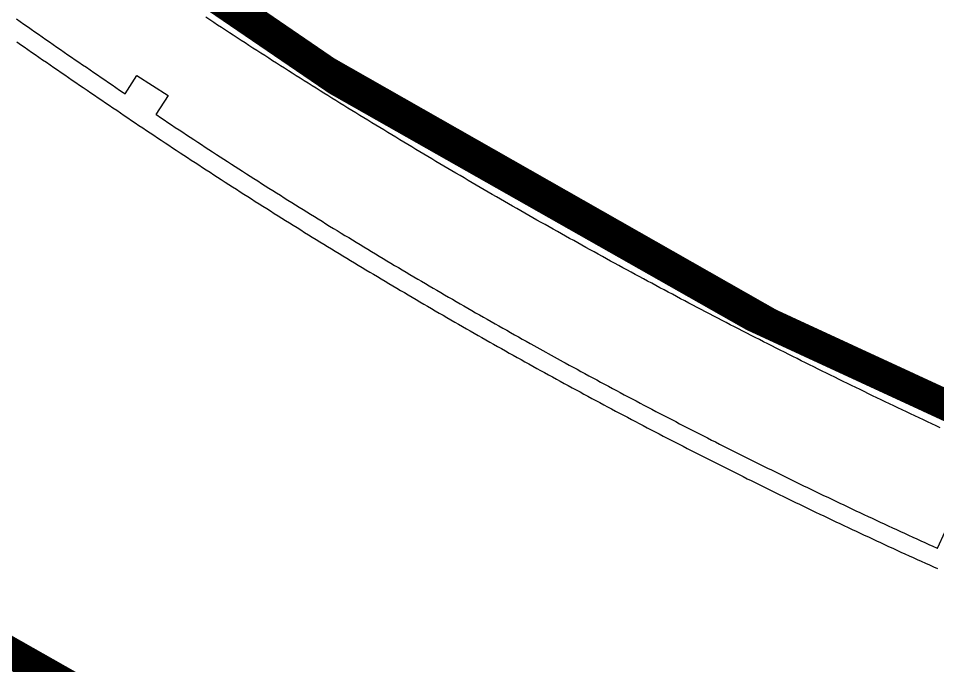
# Model space of a CAD drawing. Header units: millimetres. Extents: x 50357 to 985146, y 723188 to 1803594.
# Drawn here: x 832187.59 to 832202.48, y 818167.08 to 818177.57 of the extents above; entities that cross this region are included whole.
import ezdxf

# ---------------------------------------------------------------- set-up
doc = ezdxf.new("R2010")
doc.units = ezdxf.units.MM
doc.header["$LTSCALE"] = 3
doc.header["$MEASUREMENT"] = 0
for name, pattern in [('DIVIDE', [1.25, 0.5, -0.25, 0, -0.25, 0, -0.25]), ('PHANTOM2', [1.25, 0.625, -0.125, 0.125, -0.125, 0.125, -0.125]), ('x-boundary$0$DGN Style 4', [76.563414, 38.257796, -19.128898, 0.047822, -19.128898])]:
    doc.linetypes.add(name, pattern=pattern)
for name, color, linetype in [('00-TITLEBOX', 7, 'Continuous'), ('LWK-STEPS', 8, 'Continuous'), ('UAJ-00XREF', 7, 'Continuous')]:
    doc.layers.add(name, color=color, linetype=linetype)
doc.layers.add('LWK-GA_PLANTERWALL', color=8, linetype='Continuous', lineweight=30)
doc.layers.add('x-boundary$0$AR-SIMS_BL_', color=7, linetype='x-boundary$0$DGN Style 4', true_color=0xff0505)

# ---------------------------------------------------------------- blocks, each defined once
blk = doc.blocks.new('3A35X-MAGP-P-LD-00-0')
at = {"layer": 'LWK-GA_PLANTERWALL', "elevation": 0}
for points in [[(834499963, 818177171), (834500000, 818177145), (834500023, 818177130), (834500083, 818177088), (834500142, 818177047), (834500202, 818177006), (834500262, 818176964), (834500321, 818176923), (834500381, 818176882), (834500441, 818176841), (834500501, 818176799), (834500561, 818176758), (834500620, 818176717), (834500680, 818176676), (834500740, 818176635), (834500800, 818176594), (834500860, 818176553), (834500920, 818176512), (834500980, 818176471), (834501040, 818176430), (834501100, 818176389), (834501160, 818176348), (834501220, 818176307), (834501280, 818176266), (834501340, 818176226), (834501400, 818176185), (834501460, 818176144), (834501520, 818176104), (834501581, 818176063), (834501641, 818176022), (834501701, 818175981), (834501761, 818175941), (834501821, 818175900), (834501881, 818175860), (834501942, 818175819), (834502002, 818175779), (834502062, 818175738), (834502122, 818175698), (834502183, 818175658), (834502244, 818175617), (834502304, 818175577), (834502365, 818175537), (834502425, 818175497), (834502486, 818175457), (834502546, 818175417), (834502607, 818175377), (834502667, 818175337), (834502728, 818175297), (834502789, 818175258), (834502850, 818175218), (834502910, 818175178), (834502972, 818175138), (834503032, 818175099), (834503093, 818175059), (834503154, 818175020), (834503215, 818174980), (834503276, 818174941), (834503337, 818174902), (834503398, 818174862), (834503459, 818174823), (834503520, 818174784), (834503581, 818174745), (834503643, 818174706), (834503704, 818174667), (834503765, 818174628), (834503826, 818174589), (834503888, 818174550), (834503949, 818174511), (834504011, 818174472), (834504072, 818174434), (834504134, 818174395), (834504195, 818174356), (834504256, 818174318), (834504318, 818174279), (834504380, 818174241), (834504441, 818174202), (834504503, 818174164), (834504565, 818174126), (834504626, 818174087), (834504688, 818174049), (834504750, 818174011), (834504811, 818173973), (834504873, 818173935), (834504935, 818173897), (834504997, 818173859), (834505059, 818173821), (834505121, 818173783), (834505183, 818173745), (834505245, 818173708), (834505307, 818173670), (834505369, 818173632), (834505431, 818173595), (834505494, 818173557), (834505556, 818173520), (834505618, 818173482), (834505680, 818173445), (834505742, 818173408), (834505805, 818173370), (834505867, 818173333), (834505930, 818173296), (834505992, 818173259), (834506054, 818173222), (834506117, 818173185), (834506179, 818173147), (834506242, 818173111), (834506304, 818173074), (834506367, 818173037), (834506430, 818173000), (834506492, 818172963), (834506555, 818172927), (834506618, 818172890), (834506680, 818172854), (834506743, 818172817), (834506806, 818172781), (834506869, 818172744), (834506932, 818172708), (834506995, 818172672), (834507057, 818172636), (834507120, 818172599), (834507183, 818172563), (834507247, 818172527), (834507310, 818172491), (834507373, 818172455), (834507436, 818172419), (834507499, 818172383), (834507562, 818172347), (834507625, 818172312), (834507688, 818172276), (834507752, 818172240), (834507815, 818172205), (834507878, 818172169), (834507941, 818172134), (834508005, 818172098), (834508068, 818172063), (834508132, 818172027), (834508195, 818171992), (834508259, 818171957), (834508322, 818171922), (834508386, 818171886), (834508449, 818171851), (834508513, 818171816), (834508577, 818171781), (834508640, 818171746), (834508704, 818171712), (834508768, 818171677), (834508831, 818171642), (834508895, 818171607), (834508959, 818171573), (834509023, 818171538), (834509087, 818171504), (834509151, 818171469), (834509214, 818171435), (834509278, 818171400), (834509342, 818171366), (834509406, 818171332), (834509471, 818171297), (834509534, 818171263), (834509598, 818171229), (834509663, 818171195), (834509727, 818171161), (834509791, 818171127), (834509855, 818171093), (834509919, 818171059), (834509984, 818171025), (834510048, 818170992), (834510112, 818170958), (834510177, 818170924), (834510241, 818170891), (834510305, 818170857), (834510370, 818170824), (834510434, 818170790), (834510499, 818170757), (834510563, 818170724), (834510628, 818170690), (834510692, 818170657), (834510757, 818170624), (834510822, 818170591), (834510886, 818170558), (834510951, 818170525), (834511016, 818170492), (834511080, 818170459), (834511145, 818170426), (834511210, 818170393), (834511275, 818170361), (834511340, 818170328), (834511405, 818170295), (834511469, 818170263), (834511534, 818170230), (834511599, 818170198), (834511664, 818170165), (834511729, 818170133), (834511794, 818170100), (834511859, 818170068), (834511925, 818170036), (834511990, 818170004), (834512055, 818169972), (834512120, 818169940), (834512185, 818169908), (834512250, 818169876), (834512316, 818169844), (834512381, 818169812), (834512446, 818169780), (834512512, 818169749), (834512577, 818169717), (834512642, 818169686), (834512708, 818169654), (834512773, 818169623), (834512839, 818169591), (834512904, 818169560), (834512970, 818169528), (834513035, 818169497), (834513101, 818169466), (834513166, 818169435), (834513232, 818169404), (834513297, 818169373), (834513363, 818169342), (834513429, 818169311), (834513495, 818169280), (834513560, 818169249), (834513626, 818169218), (834513692, 818169188), (834513758, 818169157), (834513823, 818169126), (834513889, 818169096), (834513955, 818169065), (834514021, 818169035), (834514087, 818169004), (834514153, 818168974), (834514219, 818168944), (834514285, 818168913), (834514351, 818168883), (834514417, 818168853), (834514483, 818168823), (834514549, 818168793), (834514616, 818168763), (834514682, 818168733), (834514748, 818168704), (834514814, 818168674), (834514881, 818168644)], [(834508289, 818172284), (834508814, 818171993)], [(834508814, 818171994), (834508814, 818171994), (834508848, 818171975), (834508912, 818171940), (834508975, 818171905), (834509039, 818171871), (834509102, 818171836), (834509166, 818171802), (834509229, 818171767), (834509293, 818171733), (834509357, 818171699), (834509420, 818171664), (834509484, 818171630), (834509548, 818171596), (834509612, 818171562), (834509676, 818171528), (834509739, 818171494), (834509803, 818171460), (834509867, 818171426), (834509931, 818171392), (834509995, 818171358), (834510059, 818171325), (834510123, 818171291), (834510187, 818171257), (834510251, 818171224), (834510316, 818171190), (834510380, 818171157), (834510444, 818171123), (834510508, 818171090), (834510572, 818171057), (834510637, 818171023), (834510701, 818170990), (834510765, 818170957), (834510830, 818170924), (834510894, 818170891), (834510958, 818170858), (834511023, 818170825), (834511087, 818170792), (834511152, 818170759), (834511216, 818170726), (834511281, 818170694), (834511345, 818170661), (834511410, 818170628), (834511475, 818170596), (834511539, 818170563), (834511604, 818170531), (834511669, 818170498), (834511733, 818170466), (834511798, 818170434), (834511863, 818170401), (834511928, 818170369), (834511993, 818170337), (834512057, 818170305), (834512122, 818170273), (834512187, 818170241), (834512252, 818170209), (834512317, 818170177), (834512382, 818170145), (834512447, 818170114), (834512512, 818170082), (834512577, 818170050), (834512642, 818170019), (834512707, 818169987), (834512773, 818169956), (834512838, 818169924), (834512903, 818169893), (834512968, 818169862), (834513034, 818169830), (834513099, 818169799), (834513164, 818169768), (834513230, 818169737), (834513295, 818169706), (834513360, 818169675), (834513426, 818169644), (834513491, 818169613), (834513557, 818169582), (834513622, 818169551), (834513687, 818169521), (834513753, 818169490), (834513819, 818169459), (834513884, 818169429), (834513950, 818169398), (834514016, 818169368), (834514081, 818169337), (834514147, 818169307), (834514213, 818169277), (834514278, 818169247), (834514344, 818169216), (834514410, 818169186), (834514476, 818169156), (834514542, 818169126), (834514608, 818169096), (834514673, 818169066), (834514739, 818169037), (834514805, 818169007), (834514871, 818168977), (834514880, 818168973)], [(834514880, 818168973), (834515001, 818169245), (834515549, 818169000), (834515428, 818168729)]]:
    blk.add_lwpolyline(points, dxfattribs=at)
at = {"layer": 'LWK-GA_PLANTERWALL'}
for points in [[(834501719, 818176331), (834501906, 818176625), (834502412, 818176302), (834502217, 818175996)], [(834502217, 818175996), (834502229, 818175988), (834502289, 818175948), (834502349, 818175907), (834502410, 818175867), (834502470, 818175827), (834502530, 818175787), (834502591, 818175747), (834502651, 818175707), (834502711, 818175667), (834502772, 818175628), (834502832, 818175588), (834502893, 818175548), (834502953, 818175509), (834503014, 818175469), (834503074, 818175429), (834503135, 818175390), (834503196, 818175350), (834503256, 818175311), (834503317, 818175271), (834503378, 818175232), (834503439, 818175193), (834503500, 818175154), (834503560, 818175115), (834503621, 818175076), (834503682, 818175037), (834503743, 818174998), (834503804, 818174959), (834503865, 818174920), (834503926, 818174881), (834503987, 818174842), (834504048, 818174803), (834504109, 818174765), (834504171, 818174726), (834504232, 818174688), (834504293, 818174649), (834504354, 818174610), (834504416, 818174572), (834504477, 818174533), (834504538, 818174495), (834504600, 818174457), (834504661, 818174419), (834504723, 818174380), (834504784, 818174342), (834504846, 818174304), (834504907, 818174266), (834504969, 818174228), (834505031, 818174190), (834505092, 818174152), (834505154, 818174115), (834505216, 818174077), (834505277, 818174039), (834505339, 818174002), (834505401, 818173964), (834505463, 818173926), (834505525, 818173889), (834505587, 818173851), (834505648, 818173814), (834505711, 818173777), (834505773, 818173739), (834505835, 818173702), (834505897, 818173665), (834505959, 818173628), (834506021, 818173591), (834506083, 818173553), (834506145, 818173516), (834506207, 818173480), (834506270, 818173443), (834506332, 818173406), (834506394, 818173369), (834506457, 818173332), (834506519, 818173296), (834506581, 818173259), (834506644, 818173222), (834506706, 818173186), (834506769, 818173149), (834506831, 818173113), (834506894, 818173077), (834506956, 818173040), (834507019, 818173004), (834507082, 818172968), (834507144, 818172932), (834507207, 818172896), (834507270, 818172859), (834507333, 818172823), (834507396, 818172787), (834507458, 818172751), (834507521, 818172716), (834507584, 818172680), (834507647, 818172644), (834507710, 818172608), (834507773, 818172573), (834507836, 818172537), (834507899, 818172502), (834507962, 818172466), (834508025, 818172431), (834508088, 818172395), (834508151, 818172360), (834508214, 818172325), (834508278, 818172289), (834508289, 818172284)]]:
    blk.add_lwpolyline(points, dxfattribs=at)
for points in [[(834514922, 818170926, 0), (834514854, 818170958, 0), (834514785, 818170990, 0), (834514717, 818171022, 0), (834514648, 818171054, 0), (834514579, 818171086, 0), (834514511, 818171119, 0), (834514442, 818171151, 0), (834514374, 818171184, 0), (834514305, 818171216, 0), (834514237, 818171249, 0), (834514168, 818171281, 0), (834514100, 818171314, 0), (834514032, 818171346, 0), (834513963, 818171379, 0), (834513895, 818171412, 0), (834513827, 818171445, 0), (834513759, 818171477, 0), (834513690, 818171511, 0), (834513622, 818171543, 0), (834513554, 818171577, 0), (834513486, 818171610, 0), (834513418, 818171643, 0), (834513350, 818171676, 0), (834513282, 818171709, 0), (834513213, 818171743, 0), (834513145, 818171776, 0), (834513077, 818171810, 0), (834513009, 818171843, 0), (834512942, 818171877, 0), (834512874, 818171910, 0), (834512806, 818171944, 0), (834512738, 818171978, 0), (834512670, 818172011, 0), (834512602, 818172045, 0), (834512534, 818172079, 0), (834512467, 818172113, 0), (834512399, 818172147, 0), (834512331, 818172181, 0), (834512264, 818172215, 0), (834512196, 818172250, 0), (834512129, 818172284, 0), (834512061, 818172318, 0), (834511993, 818172352, 0), (834511926, 818172387, 0), (834511858, 818172421, 0), (834511791, 818172456, 0), (834511723, 818172490, 0), (834511656, 818172525, 0), (834511589, 818172560, 0), (834511521, 818172594, 0), (834511454, 818172629, 0), (834511387, 818172664, 0), (834511319, 818172699, 0), (834511252, 818172734, 0), (834511185, 818172769, 0), (834511118, 818172804, 0), (834511051, 818172839, 0), (834510984, 818172874, 0), (834510916, 818172909, 0), (834510849, 818172945, 0), (834510782, 818172980, 0), (834510715, 818173015, 0), (834510649, 818173051, 0), (834510582, 818173086, 0), (834510515, 818173122, 0), (834510448, 818173157, 0), (834510381, 818173193, 0), (834510314, 818173229, 0), (834510247, 818173265, 0), (834510180, 818173300, 0), (834510114, 818173336, 0), (834510047, 818173372, 0), (834509980, 818173408, 0), (834509914, 818173444, 0), (834509847, 818173480, 0), (834509780, 818173516, 0), (834509714, 818173553, 0), (834509647, 818173589, 0), (834509581, 818173625, 0), (834509514, 818173662, 0), (834509448, 818173698, 0), (834509382, 818173735, 0), (834509315, 818173771, 0), (834509249, 818173808, 0), (834509183, 818173844, 0), (834509116, 818173881, 0), (834509050, 818173918, 0), (834508984, 818173955, 0), (834508917, 818173992, 0), (834508851, 818174028, 0), (834508785, 818174065, 0), (834508719, 818174103, 0), (834508653, 818174139, 0), (834508587, 818174177, 0), (834508521, 818174214, 0), (834508455, 818174251, 0), (834508389, 818174288, 0), (834508323, 818174326, 0), (834508257, 818174363, 0), (834508191, 818174401, 0), (834508126, 818174438, 0), (834508060, 818174476, 0), (834507994, 818174513, 0), (834507928, 818174551, 0), (834507862, 818174589, 0), (834507797, 818174626, 0), (834507731, 818174664, 0), (834507665, 818174702, 0), (834507600, 818174740, 0), (834507534, 818174778, 0), (834507469, 818174816, 0), (834507403, 818174854, 0), (834507338, 818174892, 0), (834507272, 818174931, 0), (834507207, 818174969, 0), (834507142, 818175007, 0), (834507076, 818175046, 0), (834507011, 818175084, 0), (834506946, 818175123, 0), (834506880, 818175161, 0), (834506815, 818175200, 0), (834506750, 818175238, 0), (834506685, 818175277, 0), (834506620, 818175316, 0), (834506555, 818175355, 0), (834506490, 818175394, 0), (834506425, 818175432, 0), (834506360, 818175471, 0), (834506295, 818175510, 0), (834506230, 818175549, 0), (834506165, 818175589, 0), (834506100, 818175628, 0), (834506035, 818175667, 0), (834505970, 818175706, 0), (834505906, 818175746, 0), (834505841, 818175785, 0), (834505776, 818175824, 0), (834505712, 818175864, 0), (834505647, 818175903, 0), (834505582, 818175943, 0), (834505518, 818175983, 0), (834505453, 818176022, 0), (834505389, 818176062, 0), (834505324, 818176102, 0), (834505260, 818176142, 0), (834505195, 818176182, 0), (834505131, 818176222, 0), (834505067, 818176262, 0), (834505002, 818176302, 0), (834504938, 818176342, 0), (834504874, 818176382, 0), (834504809, 818176422, 0), (834504745, 818176463, 0), (834504681, 818176503, 0), (834504617, 818176543, 0), (834504553, 818176584, 0), (834504489, 818176624, 0), (834504425, 818176665, 0), (834504361, 818176705, 0), (834504297, 818176746, 0), (834504233, 818176787, 0), (834504169, 818176828, 0), (834504106, 818176868, 0), (834504042, 818176909, 0), (834503978, 818176950, 0), (834503914, 818176991, 0), (834503851, 818177032, 0), (834503787, 818177073, 0), (834503723, 818177114, 0), (834503660, 818177155, 0), (834503596, 818177197, 0), (834503532, 818177238, 0), (834503469, 818177279, 0), (834503406, 818177321, 0), (834503342, 818177362, 0), (834503279, 818177404, 0), (834503215, 818177445, 0), (834503152, 818177487, 0), (834503089, 818177528, 0), (834503025, 818177570, 0)], [(834499956, 818177542, 0), (834500015, 818177500, 0), (834500075, 818177459, 0), (834500134, 818177418, 0), (834500171, 818177392, 0), (834500194, 818177376, 0), (834500253, 818177335, 0), (834500313, 818177294, 0), (834500373, 818177252, 0), (834500432, 818177211, 0), (834500492, 818177170, 0), (834500551, 818177129, 0), (834500611, 818177088, 0), (834500671, 818177046, 0), (834500731, 818177005, 0), (834500790, 818176964, 0), (834500850, 818176923, 0), (834500910, 818176882, 0), (834500970, 818176841, 0), (834501029, 818176800, 0), (834501089, 818176760, 0), (834501149, 818176719, 0), (834501209, 818176678, 0), (834501269, 818176637, 0), (834501329, 818176596, 0), (834501389, 818176555, 0), (834501449, 818176514, 0), (834501508, 818176474, 0), (834501568, 818176433, 0), (834501628, 818176392, 0), (834501688, 818176352, 0), (834501718, 818176332, 0)]]:
    blk.add_polyline3d(points, dxfattribs=at)
at = {"layer": 'LWK-STEPS', "ltscale": 0.5, "elevation": 0}
blk.add_lwpolyline([(834514912, 818171262), (834514844, 818171294), (834514775, 818171326), (834514707, 818171358), (834514639, 818171390), (834514570, 818171422), (834514502, 818171455), (834514434, 818171487), (834514366, 818171519), (834514298, 818171552), (834514229, 818171584), (834514161, 818171617), (834514093, 818171649), (834514025, 818171682), (834513957, 818171715), (834513889, 818171748), (834513821, 818171781), (834513753, 818171813), (834513685, 818171846), (834513617, 818171879), (834513549, 818171912), (834513481, 818171946), (834513413, 818171979), (834513346, 818172012), (834513278, 818172045), (834513210, 818172079), (834513142, 818172112), (834513075, 818172146), (834513007, 818172179), (834512939, 818172213), (834512872, 818172246), (834512804, 818172280), (834512736, 818172314), (834512669, 818172347), (834512601, 818172381), (834512534, 818172415), (834512466, 818172449), (834512399, 818172483), (834512332, 818172517), (834512264, 818172551), (834512197, 818172585), (834512129, 818172620), (834512062, 818172654), (834511995, 818172688), (834511928, 818172723), (834511860, 818172757), (834511793, 818172792), (834511726, 818172826), (834511659, 818172861), (834511592, 818172895), (834511525, 818172930), (834511458, 818172965), (834511391, 818173000), (834511324, 818173035), (834511257, 818173070), (834511190, 818173105), (834511123, 818173140), (834511056, 818173175), (834510989, 818173210), (834510922, 818173245), (834510856, 818173281), (834510789, 818173316), (834510722, 818173351), (834510655, 818173387), (834510589, 818173422), (834510522, 818173458), (834510456, 818173493), (834510389, 818173529), (834510322, 818173565), (834510256, 818173600), (834510189, 818173636), (834510123, 818173672), (834510057, 818173708), (834509990, 818173744), (834509924, 818173780), (834509857, 818173816), (834509791, 818173852), (834509725, 818173889), (834509659, 818173925), (834509592, 818173961), (834509526, 818173997), (834509460, 818174034), (834509394, 818174070), (834509328, 818174107), (834509262, 818174143), (834509196, 818174180), (834509130, 818174217), (834509064, 818174254), (834508998, 818174290), (834508932, 818174327), (834508866, 818174364), (834508800, 818174401), (834508734, 818174438), (834508668, 818174475), (834508603, 818174512), (834508537, 818174549), (834508471, 818174587), (834508405, 818174624), (834508340, 818174661), (834508274, 818174699), (834508209, 818174736), (834508143, 818174774), (834508077, 818174811), (834508012, 818174849), (834507946, 818174886), (834507881, 818174924), (834507816, 818174962), (834507750, 818175000), (834507685, 818175038), (834507620, 818175076), (834507554, 818175114), (834507489, 818175152), (834507424, 818175190), (834507359, 818175228), (834507294, 818175266), (834507228, 818175304), (834507163, 818175343), (834507098, 818175381), (834507033, 818175419), (834506968, 818175458), (834506903, 818175496), (834506838, 818175535), (834506773, 818175574), (834506709, 818175612), (834506644, 818175651), (834506579, 818175690), (834506514, 818175729), (834506449, 818175767), (834506385, 818175806), (834506320, 818175845), (834506255, 818175884), (834506191, 818175924), (834506126, 818175963), (834506062, 818176002), (834505997, 818176041), (834505933, 818176080), (834505868, 818176120), (834505804, 818176159), (834505739, 818176199), (834505675, 818176238), (834505611, 818176278), (834505546, 818176317), (834505482, 818176357), (834505418, 818176397), (834505354, 818176437), (834505289, 818176476), (834505225, 818176516), (834505161, 818176556), (834505097, 818176596), (834505033, 818176636), (834504969, 818176677), (834504905, 818176717), (834504841, 818176757), (834504777, 818176797), (834504713, 818176838), (834504650, 818176878), (834504586, 818176918), (834504522, 818176959), (834504458, 818176999), (834504395, 818177040), (834504331, 818177080), (834504267, 818177121), (834504204, 818177162), (834504140, 818177203), (834504077, 818177243), (834504013, 818177284), (834503950, 818177325), (834503886, 818177366), (834503823, 818177407), (834503759, 818177448), (834503696, 818177490), (834503633, 818177531), (834503569, 818177572)], dxfattribs=at)

msp = doc.modelspace()

# ---------------------------------------------------------------- hatches: boundary and pattern name
h = msp.add_hatch()
h.set_pattern_fill('NET3', color=256, scale=18)
h.set_pattern_definition([(273.99891, (834525.5252, 818208.8837), (2.244522, 0.1569093), []), (333.99891, (834525.5252, 818208.8837), (0.9863736, 2.0222678), []), (33.99891, (834525.5252, 818208.8837), (-1.2581485, 1.8653585), [])])
edge = h.paths.add_edge_path()
edge.add_arc((832246.0451, 818268.9728), 117.4715, 237.761019, 253.81498)
edge.add_line((832213.3011, 818156.1571), (832213.1253, 818155.3418))
edge.add_line((832213.1253, 818155.3418), (832213.9663, 818155.2143))
edge.add_line((832213.9663, 818155.2143), (832211.5657, 818144.3196))
edge.add_line((832211.5657, 818144.3196), (832220.0467, 818142.4509))
edge.add_line((832220.0467, 818142.4509), (832227.8682, 818142.9709))
edge.add_line((832227.8682, 818142.9709), (832228.1955, 818143.4369))
edge.add_line((832228.1955, 818143.4369), (832228.9489, 818133.2615))
edge.add_line((832228.9489, 818133.2615), (832222.4697, 818132.7812))
edge.add_line((832222.4697, 818132.7812), (832222.8925, 818127.0768))
edge.add_line((832222.8925, 818127.0768), (832225.0417, 818127.2361))
edge.add_line((832225.0417, 818127.2361), (832225.1705, 818125.4987))
edge.add_line((832225.1705, 818125.4987), (832229.4999, 818125.8197))
edge.add_line((832229.4999, 818125.8197), (832230.9488, 818106.2519))
edge.add_line((832230.9488, 818106.2519), (832188, 818103.0685))
edge.add_line((832188, 818103.0685), (832186.0985, 818129.4005))
edge.add_line((832186.0985, 818129.4005), (832198.0579, 818130.2871))
edge.add_line((832198.0579, 818130.2871), (832197.5912, 818136.5839))
edge.add_line((832197.5912, 818136.5839), (832185.6378, 818135.6978))
edge.add_line((832185.6378, 818135.6978), (832185.2447, 818141.0009))
edge.add_line((832185.2447, 818141.0009), (832185.4958, 818141.0194))
edge.add_line((832185.4958, 818141.0194), (832183.3797, 818169.6118))

# ---------------------------------------------------------------- linework, layer by layer
at = {"linetype": 'PHANTOM2', "ltscale": 60, "const_width": 0.25}
msp.add_lwpolyline([(832197.2472, 817903.2275), (832181.244, 818132.2001), (832182.8149, 818132.3099), (832180.0368, 818172.006), (832178.3771, 818173.101), (832177.2692, 818188.9415), (832177.27, 818188.9421, -0.0000188), (832177.2713, 818188.9412), (832180.4036, 818186.3755), (832185.342, 818181.813, 0.1251081), (832233.9061, 818161.6929), (832258.1564, 818158.5084), (832293.5563, 818157.5669), (832293.5566, 818157.5666), (832293.5594, 818157.5668), (832317.7457, 818158.3824), (832320.6905, 818158.5888), (832324.4065, 818105.5105), (832330.3918, 818105.9295), (832333.8837, 818056.0516), (832327.8978, 818055.6325), (832330.9916, 818011.4407)], format="xyb", dxfattribs=at)
at = {"layer": 'x-boundary$0$AR-SIMS_BL_', "linetype": 'DIVIDE', "ltscale": 100, "const_width": 0.5, "flags": 128}
msp.add_lwpolyline([(832733.8677, 817983.187), (832239.8277, 817919.53), (832111.5897, 817870.527), (832102.8647, 817865.696), (832071.0667, 817838.339), (832060.9327, 817828.353), (832043.9047, 817806.204), (832031.5907, 817785.985), (832027.0217, 817778.228), (832022.2117, 817763.541), (832017.1137, 817754.386), (832010.1317, 817751.133), (831944.2867, 817748.878), (831920.5817, 817748.661), (831890.3287, 817748.836), (831857.3377, 817749.703), (831793.2247, 817749.39), (831782.7147, 817750.288), (831768.4667, 817753.147), (831767.5387, 817754.682), (831763.1397, 817754.941), (831756.0777, 817749.278), (831747.1057, 817748.673), (831732.0137, 817752.193), (831700.5497, 817774.957, -0.0868696), (831642.5587, 817841.557), (831638.9727, 817849.526), (831637.5927, 817873.199), (831638.1037, 817999.932), (831638.7017, 818019.469), (831638.1897, 818024.558), (831638.1857, 818042.647), (831636.5817, 818071.095), (831637.9567, 818103.034, -0.0940633), (831663.1482, 818171.0835, -0.0902781), (831696.8787, 818209.372), (831697.3417, 818241.21, -0.0189096), (831698.8777, 818271.75), (831927.6277, 818271.919), (832016.4187, 818399.497), (832054.1647, 818373.349), (832043.4187, 818358.183), (832033.6477, 818343.554), (832028.4887, 818336.18), (832018.7477, 818321.969), (832027.9817, 818315.216), (832024.2167, 818309.828), (832016.1397, 818297.509), (832009.6507, 818288.942, -0.1752059), (832002.8297, 818286.336), (831993.9417, 818287.923, 0.2323257), (831980.8217, 818283.101, 0.1362325), (831973.5537, 818270.395), (831964.7687, 818250.389), (831958.5877, 818237.545), (831952.2467, 818226.052), (831940.2547, 818207.069), (831930.3427, 818191.422), (831917.6227, 818171.079), (831905.9867, 818151.816), (831901.8247, 818145.524), (831897.1537, 818137.723), (831863.4657, 818082.258), (831855.9057, 818069.588), (831847.0977, 818055.423, 0.2107846), (831845.5377, 818024.07, 0.1803051), (831862.8517, 818003.891, 0.1721578), (831887.3727, 817999.157, 0.1021896), (831901.0037, 818003.679), (831908.7767, 818008.735), (831924.1967, 818018.98), (831951.9687, 818037.348), (831984.6707, 818058.952), (831998.0117, 818067.872), (832040.1507, 818095.842, 0.0821189), (832048.1607, 818101.886, -0.0111337), (832057.6547, 818110.415), (832066.4007, 818118.816), (832071.2177, 818114.163), (832075.0527, 818117.774), (832082.3727, 818124.931), (832102.6847, 818144.448), (832110.8387, 818152.193), (832113.8157, 818152.175), (832115.9387, 818156.445, -0.6859753), (832121.4247, 818155.332, -0.0959867), (832121.3627, 818152.667), (832125.8727, 818169.874), (832147.2697, 818175.04, -0.2423535), (832132.2207, 818128.772), (832182.8127, 818132.308), (832180.0367, 818172.006), (832186.3537, 818180.933, 0.1039453), (832221.2897, 818164.791, 0.0281485), (832248.1107, 818159.716), (832258.4757, 818156.56, 0.0121811), (832267.7447, 818154.03, 0.0118169), (832277.2727, 818153.626, 0.018959), (832315.2027, 818154.46), (832318.1327, 818155.389), (832322.1467, 818155.668), (832325.1767, 818155.154, 0.0049787), (832335.1617, 818156.042), (832348.4387, 818157.365, -0.0231603), (832380.4749, 818159.0629), (832536.2257, 818160.097), (832540.8247, 818160.197), (832544.8747, 818160.663), (832548.8037, 818161.751, 0.0889442), (832555.8397, 818167.266, 0.0912828), (832560.3477, 818174.674, 0.0618581), (832561.6897, 818180.136), (832568.2817, 818180.535), (832592.3357, 818180.912, 0.0773406), (832596.7813, 818172.2777, 0.267473), (832607.6208, 818167.4601, 0.0363773), (832624.8358, 818170.543, 0.2494227), (832636.9877, 818181.612), (832653.7147, 818181.874), (832779.4037, 818189.748), (832807.2827, 818191.557), (832809.3927, 818186.835, 0.0736969), (832813.4987, 818181.809), (832894.8667, 818194.473), (832896.2917, 818185.317), (832909.6707, 818190.193), (832915.0797, 818191.158, 0.0490537), (832944.2797, 818199.396), (833024.6097, 818204.417, -0.0621863), (833024.1026, 818151.7194, 0.0557122), (833022.9411, 818100.1676), (833023.5867, 818092.916), (833026.8787, 818073.766), (833029.8137, 818056.387), (833033.6357, 818019.358), (832953.8737, 818008.057), (832858.3697, 817999.878), (832809.5267, 817993.58), (832809.6067, 817992.704), (832779.5267, 817988.807), (832767.8847, 817987.084), (832759.4597, 817986.218), (832733.9507, 817982.99)], format="xyb", close=True, dxfattribs=at)

# ---------------------------------------------------------------- next in the draw order: block references
at = {"layer": 'UAJ-00XREF', "ltscale": 0.5, "xscale": 0.0009999999999999998, "yscale": 0.0009999999999999998, "zscale": 0.0009999999999999998, "rotation": 359.9752874263863}
msp.add_blockref('3A35X-MAGP-P-LD-00-0', (-2665.2105, 360.0263, -0.0001), dxfattribs=at)

# ---------------------------------------------------------------- next in the draw order: linework, layer by layer
at = {"layer": '00-TITLEBOX', "color": 96, "linetype": 'DIVIDE', "ltscale": 100, "const_width": 0.5}
msp.add_lwpolyline([(832183.3797, 818169.6118, 0.0701634), (832213.3011, 818156.1571), (832213.1253, 818155.3418), (832227.2219, 818152.1892), (832227.8724, 818143.4138), (832228.1955, 818143.4369), (832228.9489, 818133.2615), (832222.4697, 818132.7812), (832222.8925, 818127.0768), (832225.0417, 818127.2361), (832225.1705, 818125.4987), (832229.4999, 818125.8197), (832230.9488, 818106.2519), (832188, 818103.0685), (832186.0985, 818129.4005), (832198.0579, 818130.2871), (832197.5912, 818136.5839), (832185.6378, 818135.6978), (832185.2447, 818141.0009), (832185.4958, 818141.0194), (832183.3797, 818169.6118)], format="xyb", dxfattribs=at)

doc.saveas('drawing.dxf')
